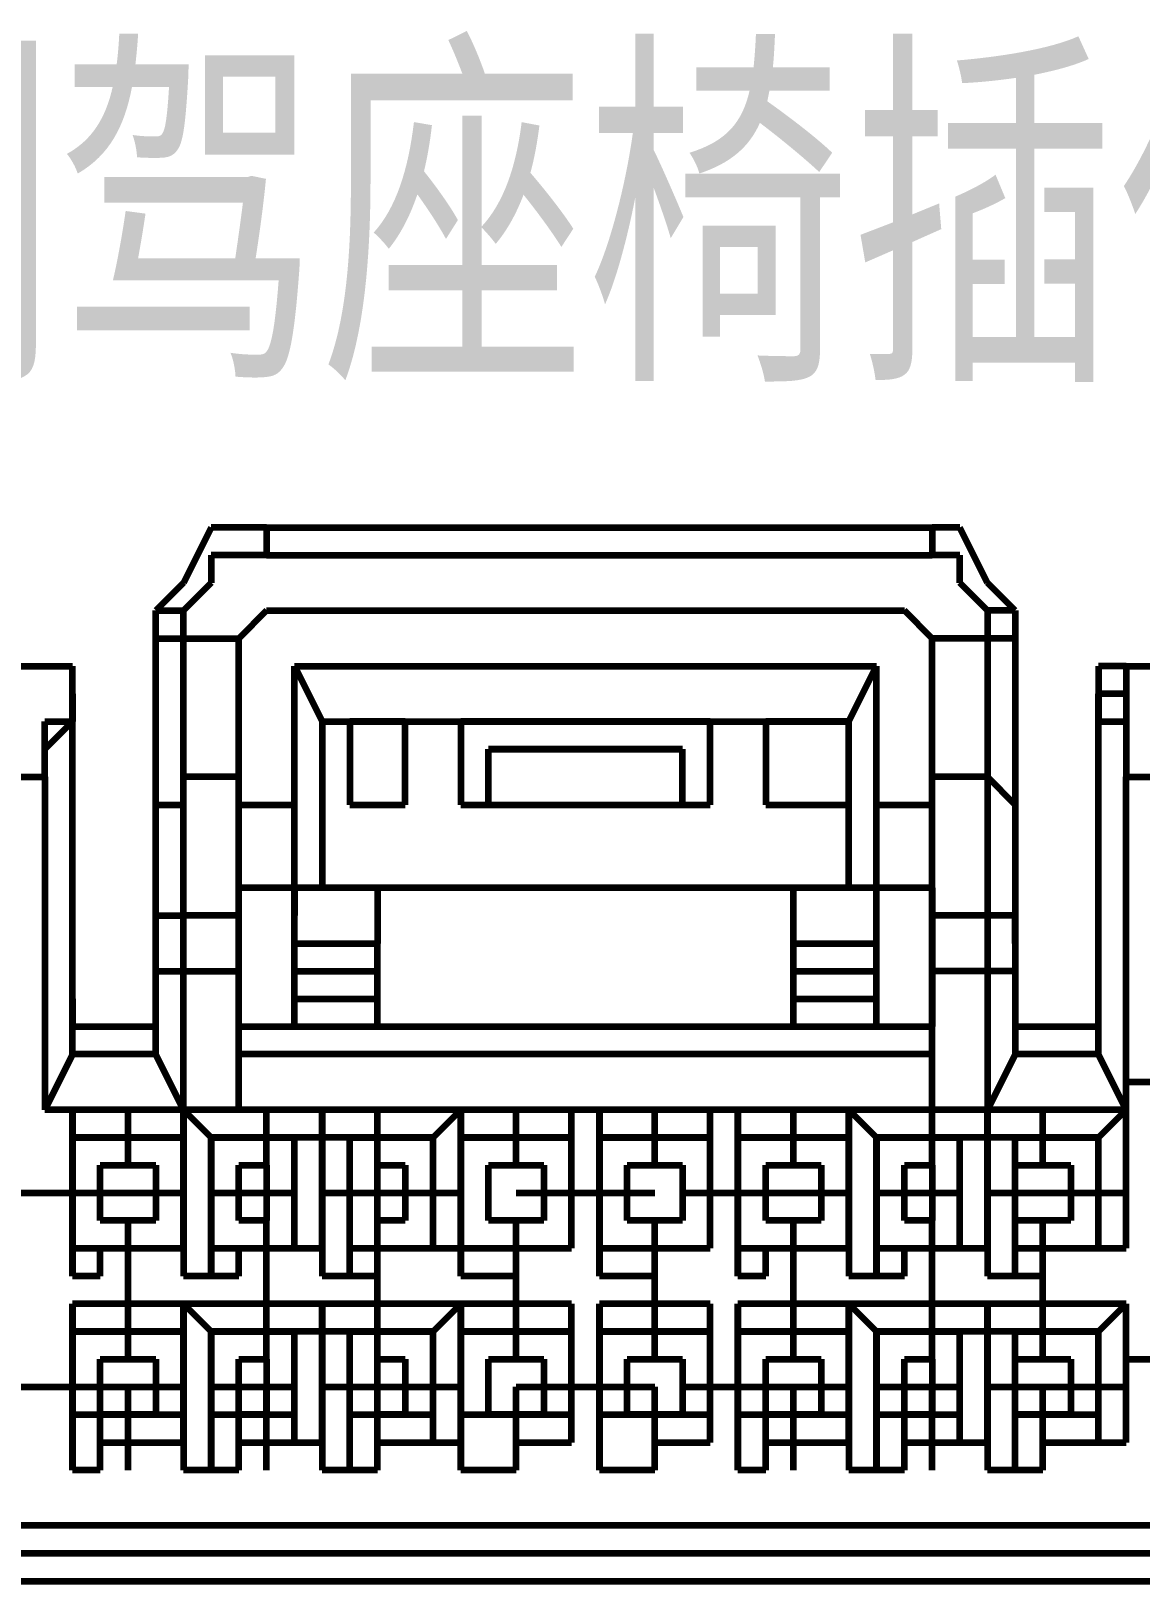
# Model space of a CAD drawing. Header units: inches. Extents: x 47316 to 59086, y 3141 to 11743.
# Drawn here: x 51147.75 to 51167.75, y 6106.4 to 6134.35 of the extents above; entities that cross this region are included whole.
import ezdxf

# ---------------------------------------------------------------- set-up
doc = ezdxf.new("R2010")
doc.units = ezdxf.units.IN
doc.header["$MEASUREMENT"] = 0
doc.layers.add('P', color=250, linetype='Continuous', lineweight=100)
doc.styles.add('MtX_FangSong_GB2312', font='')
doc.styles.get('MtX_FangSong_GB2312').set_extended_font_data('FangSong_GB2312')

msp = doc.modelspace()

# ---------------------------------------------------------------- linework, layer by layer
at = {"layer": 'P', "color": 0, "linetype": 'Continuous'}
for p, q in [((51151.003, 6125.399), (51150.503, 6124.399)), ((51152.003, 6125.399), (51151.003, 6125.399)), ((51152.003, 6125.399), (51164.003, 6125.399)), ((51152.003, 6125.399), (51152.003, 6124.899)), ((51164.003, 6125.399), (51164.003, 6124.899)), ((51164.503, 6125.399), (51164.003, 6125.399)), ((51165.003, 6124.399), (51164.503, 6125.399)), ((51152.003, 6124.899), (51151.003, 6124.899)), ((51151.003, 6124.899), (51151.003, 6124.399)), ((51152.003, 6124.899), (51164.003, 6124.899)), ((51164.503, 6124.899), (51164.003, 6124.899)), ((51164.503, 6124.399), (51164.503, 6124.899)), ((51150.503, 6124.399), (51150.003, 6123.899)), ((51151.003, 6124.399), (51150.503, 6123.899)), ((51165.003, 6123.899), (51164.503, 6124.399)), ((51165.503, 6123.899), (51165.003, 6124.399)), ((51150.003, 6115.899), (51150.003, 6123.899)), ((51150.003, 6123.899), (51150.503, 6123.899)), ((51150.503, 6114.899), (51150.503, 6123.899)), ((51152.003, 6123.899), (51151.503, 6123.399)), ((51152.003, 6123.899), (51163.503, 6123.899)), ((51164.003, 6123.399), (51163.503, 6123.899)), ((51165.003, 6123.899), (51165.003, 6114.899)), ((51165.503, 6123.899), (51165.003, 6123.899)), ((51165.503, 6123.899), (51165.503, 6115.899)), ((51150.003, 6123.399), (51151.503, 6123.399)), ((51151.503, 6114.899), (51151.503, 6123.399)), ((51151.503, 6123.399), (51151.503, 6123.399)), ((51164.003, 6114.899), (51164.003, 6123.399)), ((51165.503, 6123.399), (51164.003, 6123.399)), ((51164.003, 6123.399), (51164.003, 6123.399)), ((51147.003, 6122.899), (51148.503, 6122.899)), ((51148.503, 6122.399), (51148.503, 6122.899)), ((51148.503, 6122.399), (51148.503, 6122.899)), ((51148.503, 6122.899), (51148.503, 6122.899)), ((51152.503, 6122.899), (51163.003, 6122.899)), ((51152.503, 6116.399), (51152.503, 6122.899)), ((51152.503, 6122.899), (51153.003, 6121.899)), ((51162.503, 6121.899), (51163.003, 6122.899)), ((51163.003, 6116.399), (51163.003, 6122.899)), ((51167.503, 6122.899), (51167.003, 6122.899)), ((51167.003, 6122.899), (51167.003, 6122.399)), ((51167.503, 6122.899), (51168.503, 6122.899)), ((51167.503, 6122.899), (51167.503, 6122.399)), ((51148.503, 6115.899), (51148.503, 6122.399)), ((51148.503, 6121.899), (51148.503, 6122.399)), ((51148.503, 6122.399), (51148.503, 6122.399)), ((51148.503, 6122.399), (51148.503, 6122.399)), ((51148.503, 6122.399), (51148.503, 6122.399)), ((51148.503, 6122.399), (51148.503, 6122.399)), ((51148.503, 6122.399), (51148.503, 6122.399)), ((51148.503, 6122.399), (51148.503, 6122.399)), ((51148.503, 6122.399), (51148.503, 6122.399)), ((51148.503, 6122.399), (51148.503, 6122.399)), ((51148.503, 6122.399), (51148.503, 6122.399)), ((51148.503, 6122.399), (51148.503, 6122.399)), ((51148.503, 6122.399), (51148.503, 6122.399)), ((51148.503, 6122.399), (51148.503, 6121.899)), ((51167.003, 6115.899), (51167.003, 6122.399)), ((51167.503, 6122.399), (51167.003, 6122.399)), ((51167.003, 6122.399), (51167.003, 6122.399)), ((51167.003, 6122.399), (51167.003, 6122.399)), ((51167.003, 6122.399), (51167.003, 6122.399)), ((51167.003, 6122.399), (51167.003, 6122.399)), ((51167.003, 6122.399), (51167.003, 6122.399)), ((51167.003, 6122.399), (51167.003, 6122.399)), ((51167.003, 6122.399), (51167.003, 6122.399)), ((51167.003, 6122.399), (51167.003, 6122.399)), ((51167.003, 6122.399), (51167.003, 6121.899)), ((51167.503, 6122.399), (51167.503, 6122.399)), ((51167.503, 6122.399), (51167.503, 6121.899)), ((51148.003, 6121.399), (51148.003, 6121.899)), ((51148.003, 6121.899), (51148.003, 6121.899)), ((51148.003, 6121.899), (51148.003, 6121.899)), ((51148.003, 6121.899), (51148.003, 6121.899)), ((51148.003, 6121.899), (51148.503, 6121.899)), ((51148.003, 6121.399), (51148.503, 6121.899)), ((51148.503, 6121.899), (51148.503, 6121.899)), ((51148.503, 6121.899), (51148.503, 6121.899)), ((51148.503, 6121.899), (51148.503, 6121.899)), ((51148.503, 6121.899), (51148.503, 6121.899)), ((51148.503, 6121.899), (51148.503, 6121.899)), ((51148.503, 6121.899), (51148.503, 6121.899)), ((51148.503, 6121.899), (51148.503, 6121.899)), ((51148.503, 6121.899), (51148.503, 6121.899)), ((51148.503, 6121.899), (51148.503, 6121.899)), ((51148.503, 6121.899), (51148.503, 6121.899)), ((51148.503, 6121.899), (51148.503, 6121.899)), ((51148.503, 6121.899), (51148.503, 6121.899)), ((51148.503, 6121.899), (51148.503, 6121.899)), ((51148.503, 6121.899), (51148.503, 6121.899)), ((51148.503, 6121.899), (51148.503, 6121.899)), ((51148.503, 6121.899), (51148.503, 6121.899)), ((51153.003, 6121.899), (51162.503, 6121.899)), ((51153.003, 6121.899), (51153.003, 6118.899)), ((51153.503, 6121.899), (51153.503, 6120.399)), ((51154.503, 6121.899), (51153.503, 6121.899)), ((51154.503, 6120.399), (51154.503, 6121.899)), ((51155.503, 6121.899), (51155.503, 6120.399)), ((51160.003, 6121.899), (51155.503, 6121.899)), ((51160.003, 6120.399), (51160.003, 6121.899)), ((51161.003, 6121.899), (51161.003, 6120.399)), ((51162.503, 6121.899), (51161.003, 6121.899)), ((51162.503, 6120.399), (51162.503, 6121.899)), ((51162.503, 6118.899), (51162.503, 6121.899)), ((51167.003, 6121.899), (51167.003, 6121.899)), ((51167.003, 6121.899), (51167.003, 6121.899)), ((51167.003, 6121.899), (51167.003, 6121.899)), ((51167.003, 6121.899), (51167.003, 6121.899)), ((51167.003, 6121.899), (51167.003, 6121.899)), ((51167.003, 6121.899), (51167.003, 6121.899)), ((51167.003, 6121.899), (51167.003, 6121.899)), ((51167.003, 6121.899), (51167.003, 6121.899)), ((51167.003, 6121.899), (51167.503, 6121.899)), ((51167.003, 6121.899), (51167.003, 6121.899)), ((51167.003, 6121.899), (51167.003, 6121.899)), ((51167.503, 6121.899), (51167.503, 6121.899)), ((51167.503, 6121.899), (51167.503, 6121.899)), ((51167.503, 6121.899), (51167.503, 6121.899)), ((51167.503, 6121.899), (51167.503, 6121.899)), ((51167.503, 6121.899), (51167.503, 6121.899)), ((51167.503, 6121.899), (51167.503, 6121.899)), ((51167.503, 6121.899), (51167.503, 6121.899)), ((51167.503, 6121.899), (51167.503, 6121.899)), ((51167.503, 6121.899), (51167.503, 6121.899)), ((51167.503, 6121.899), (51167.503, 6121.399)), ((51167.503, 6121.899), (51167.503, 6121.899)), ((51167.503, 6121.899), (51167.503, 6121.399)), ((51148.003, 6120.899), (51148.003, 6121.399)), ((51148.003, 6121.399), (51148.003, 6121.399)), ((51148.003, 6121.399), (51148.003, 6121.399)), ((51148.003, 6121.399), (51148.003, 6121.399)), ((51148.003, 6121.399), (51148.003, 6121.399)), ((51148.003, 6120.899), (51148.003, 6121.399)), ((51148.003, 6121.399), (51148.003, 6121.399)), ((51148.003, 6121.399), (51148.003, 6121.399)), ((51148.003, 6121.399), (51148.003, 6121.399)), ((51148.003, 6121.399), (51148.003, 6121.399)), ((51148.003, 6121.399), (51148.003, 6121.399)), ((51156.003, 6121.399), (51159.503, 6121.399)), ((51159.503, 6121.399), (51156.003, 6121.399)), ((51156.003, 6120.399), (51156.003, 6121.399)), ((51159.503, 6120.399), (51159.503, 6121.399)), ((51167.503, 6121.399), (51167.503, 6121.399)), ((51167.503, 6121.399), (51167.503, 6121.399)), ((51167.503, 6121.399), (51167.503, 6121.399)), ((51167.503, 6121.399), (51167.503, 6121.399)), ((51167.503, 6121.399), (51167.503, 6120.899)), ((51167.503, 6121.399), (51167.503, 6121.399)), ((51167.503, 6121.399), (51167.503, 6121.399)), ((51167.503, 6121.399), (51167.503, 6121.399)), ((51167.503, 6121.399), (51167.503, 6121.399)), ((51167.503, 6121.399), (51167.503, 6121.399)), ((51167.503, 6121.399), (51167.503, 6120.899)), ((51146.503, 6120.899), (51148.003, 6120.899)), ((51148.003, 6120.899), (51148.003, 6114.899)), ((51151.503, 6120.899), (51150.503, 6120.899)), ((51150.503, 6120.399), (51150.503, 6120.899)), ((51150.503, 6120.899), (51150.503, 6120.899)), ((51150.503, 6120.899), (51150.503, 6120.899)), ((51150.503, 6120.899), (51150.503, 6120.899)), ((51150.503, 6120.899), (51150.503, 6120.899)), ((51150.503, 6120.899), (51150.503, 6120.899)), ((51150.503, 6120.899), (51150.503, 6120.899)), ((51150.503, 6120.899), (51150.503, 6120.899)), ((51150.503, 6120.899), (51150.503, 6120.899)), ((51150.503, 6120.899), (51150.503, 6120.899)), ((51150.503, 6120.899), (51150.503, 6120.899)), ((51150.503, 6120.899), (51150.503, 6120.899)), ((51150.503, 6120.899), (51150.503, 6120.899)), ((51150.503, 6120.899), (51150.503, 6120.899)), ((51150.503, 6120.899), (51150.503, 6120.899)), ((51150.503, 6120.899), (51150.503, 6120.899)), ((51165.003, 6120.899), (51164.003, 6120.899)), ((51165.503, 6120.399), (51165.003, 6120.899)), ((51165.003, 6120.899), (51165.003, 6120.899)), ((51165.003, 6120.899), (51165.003, 6120.899)), ((51165.003, 6120.899), (51165.003, 6120.899)), ((51165.003, 6120.899), (51165.003, 6120.899)), ((51165.003, 6120.899), (51165.003, 6120.899)), ((51165.003, 6120.899), (51165.003, 6120.899)), ((51165.003, 6120.899), (51165.003, 6120.899)), ((51165.003, 6120.899), (51165.003, 6120.899)), ((51165.003, 6120.899), (51165.003, 6120.899)), ((51165.003, 6120.899), (51165.003, 6120.899)), ((51165.003, 6120.899), (51165.003, 6120.899)), ((51165.003, 6120.899), (51165.003, 6120.899)), ((51165.003, 6120.899), (51165.003, 6120.899)), ((51165.003, 6120.899), (51165.003, 6120.899)), ((51165.003, 6120.899), (51165.003, 6120.899)), ((51167.503, 6114.899), (51167.503, 6120.899)), ((51167.503, 6120.899), (51169.003, 6120.899)), ((51150.003, 6120.399), (51150.003, 6120.399)), ((51150.003, 6120.399), (51150.003, 6120.399)), ((51150.003, 6120.399), (51150.003, 6120.399)), ((51150.003, 6120.399), (51150.003, 6120.399)), ((51150.003, 6120.399), (51150.003, 6120.399)), ((51150.003, 6120.399), (51150.003, 6120.399)), ((51150.003, 6120.399), (51150.003, 6120.399)), ((51150.003, 6120.399), (51150.003, 6120.399)), ((51150.003, 6120.399), (51150.003, 6120.399)), ((51150.003, 6120.399), (51150.003, 6120.399)), ((51150.003, 6120.399), (51150.003, 6120.399)), ((51150.003, 6120.399), (51150.503, 6120.399)), ((51150.503, 6120.399), (51150.503, 6120.399)), ((51150.503, 6120.399), (51150.503, 6120.399)), ((51150.503, 6120.399), (51150.503, 6120.399)), ((51150.503, 6120.399), (51150.503, 6120.399)), ((51151.503, 6120.399), (51152.503, 6120.399)), ((51153.503, 6120.399), (51154.503, 6120.399)), ((51155.503, 6120.399), (51160.003, 6120.399)), ((51161.003, 6120.399), (51162.503, 6120.399)), ((51163.003, 6120.399), (51164.003, 6120.399)), ((51165.503, 6120.399), (51165.503, 6120.399)), ((51165.503, 6120.399), (51165.503, 6120.399)), ((51165.503, 6120.399), (51165.503, 6120.399)), ((51165.503, 6120.399), (51165.503, 6120.399)), ((51165.503, 6120.399), (51165.503, 6120.399)), ((51165.503, 6120.399), (51165.503, 6120.399)), ((51165.503, 6120.399), (51165.503, 6120.399)), ((51165.503, 6120.399), (51165.503, 6120.399)), ((51165.503, 6120.399), (51165.503, 6120.399)), ((51165.503, 6120.399), (51165.503, 6120.399)), ((51165.503, 6120.399), (51165.503, 6120.399)), ((51165.503, 6120.399), (51165.503, 6120.399)), ((51165.503, 6120.399), (51165.503, 6120.399)), ((51165.503, 6120.399), (51165.503, 6120.399)), ((51165.503, 6120.399), (51165.503, 6120.399)), ((51165.503, 6120.399), (51165.503, 6120.399)), ((51151.503, 6116.399), (51151.503, 6118.899)), ((51152.503, 6118.899), (51151.503, 6118.899)), ((51153.003, 6118.899), (51152.503, 6118.899)), ((51152.503, 6118.899), (51152.503, 6118.899)), ((51152.503, 6118.899), (51152.503, 6118.399)), ((51154.003, 6118.899), (51153.003, 6118.899)), ((51161.503, 6118.899), (51154.003, 6118.899)), ((51154.003, 6118.899), (51154.003, 6117.899)), ((51162.503, 6118.899), (51161.503, 6118.899)), ((51161.503, 6117.899), (51161.503, 6118.899)), ((51163.003, 6118.899), (51162.503, 6118.899)), ((51164.003, 6118.899), (51163.003, 6118.899)), ((51163.003, 6118.399), (51163.003, 6118.899)), ((51163.003, 6118.899), (51163.003, 6118.899)), ((51164.003, 6118.899), (51164.003, 6116.399)), ((51150.003, 6117.899), (51150.003, 6118.399)), ((51150.003, 6118.399), (51150.003, 6118.399)), ((51150.003, 6118.399), (51150.003, 6118.399)), ((51150.003, 6118.399), (51150.003, 6118.399)), ((51150.003, 6118.399), (51150.003, 6118.399)), ((51150.003, 6118.399), (51150.003, 6118.399)), ((51150.003, 6118.399), (51150.003, 6118.399)), ((51150.003, 6118.399), (51150.003, 6118.399)), ((51150.003, 6118.399), (51150.003, 6118.399)), ((51150.003, 6118.399), (51150.003, 6118.399)), ((51150.003, 6118.399), (51150.003, 6118.399)), ((51150.003, 6118.399), (51150.503, 6118.399)), ((51151.503, 6118.399), (51150.503, 6118.399)), ((51150.503, 6118.399), (51150.503, 6118.399)), ((51150.503, 6118.399), (51150.503, 6118.399)), ((51150.503, 6118.399), (51150.503, 6118.399)), ((51150.503, 6118.399), (51150.503, 6118.399)), ((51150.503, 6118.399), (51150.503, 6118.399)), ((51150.503, 6118.399), (51150.503, 6118.399)), ((51150.503, 6118.399), (51150.503, 6118.399)), ((51150.503, 6118.399), (51150.503, 6118.399)), ((51150.503, 6118.399), (51150.503, 6118.399)), ((51150.503, 6118.399), (51150.503, 6118.399)), ((51150.503, 6118.399), (51150.503, 6118.399)), ((51150.503, 6118.399), (51150.503, 6118.399)), ((51150.503, 6118.399), (51150.503, 6118.399)), ((51150.503, 6118.399), (51150.503, 6118.399)), ((51150.503, 6118.399), (51150.503, 6118.399)), ((51150.503, 6118.399), (51150.503, 6118.399)), ((51150.503, 6118.399), (51150.503, 6118.399)), ((51150.503, 6118.399), (51150.503, 6118.399)), ((51150.503, 6118.399), (51150.503, 6118.399)), ((51150.503, 6118.399), (51150.503, 6118.399)), ((51165.003, 6118.399), (51164.003, 6118.399)), ((51165.503, 6118.399), (51165.003, 6118.399)), ((51165.003, 6118.399), (51165.003, 6118.399)), ((51165.003, 6118.399), (51165.003, 6118.399)), ((51165.003, 6118.399), (51165.003, 6118.399)), ((51165.003, 6118.399), (51165.003, 6118.399)), ((51165.003, 6118.399), (51165.003, 6118.399)), ((51165.003, 6118.399), (51165.003, 6118.399)), ((51165.003, 6118.399), (51165.003, 6118.399)), ((51165.003, 6118.399), (51165.003, 6118.399)), ((51165.003, 6118.399), (51165.003, 6118.399)), ((51165.003, 6118.399), (51165.003, 6118.399)), ((51165.003, 6118.399), (51165.003, 6118.399)), ((51165.003, 6118.399), (51165.003, 6118.399)), ((51165.003, 6118.399), (51165.003, 6118.399)), ((51165.003, 6118.399), (51165.003, 6118.399)), ((51165.003, 6118.399), (51165.003, 6118.399)), ((51165.503, 6117.899), (51165.503, 6118.399)), ((51165.503, 6118.399), (51165.503, 6118.399)), ((51165.503, 6118.399), (51165.503, 6118.399)), ((51165.503, 6118.399), (51165.503, 6118.399)), ((51165.503, 6118.399), (51165.503, 6118.399)), ((51165.503, 6118.399), (51165.503, 6118.399)), ((51165.503, 6118.399), (51165.503, 6118.399)), ((51165.503, 6118.399), (51165.503, 6118.399)), ((51165.503, 6118.399), (51165.503, 6118.399)), ((51165.503, 6118.399), (51165.503, 6118.399)), ((51165.503, 6118.399), (51165.503, 6118.399)), ((51165.503, 6118.399), (51165.503, 6118.399)), ((51165.503, 6118.399), (51165.503, 6118.399)), ((51165.503, 6118.399), (51165.503, 6118.399)), ((51165.503, 6118.399), (51165.503, 6118.399)), ((51165.503, 6118.399), (51165.503, 6118.399)), ((51152.503, 6117.899), (51154.003, 6117.899)), ((51154.003, 6116.399), (51154.003, 6117.899)), ((51161.503, 6117.899), (51163.003, 6117.899)), ((51161.503, 6116.399), (51161.503, 6117.899)), ((51150.003, 6117.399), (51151.503, 6117.399)), ((51152.503, 6117.399), (51154.003, 6117.399)), ((51161.503, 6117.399), (51163.003, 6117.399)), ((51165.503, 6117.399), (51164.003, 6117.399)), ((51148.503, 6116.899), (51148.503, 6116.399)), ((51150.003, 6116.399), (51150.003, 6116.899)), ((51152.503, 6116.899), (51154.003, 6116.899)), ((51161.503, 6116.899), (51163.003, 6116.899)), ((51165.503, 6116.899), (51165.503, 6116.399)), ((51167.003, 6116.399), (51167.003, 6116.899)), ((51148.503, 6116.399), (51149.003, 6116.399)), ((51149.003, 6116.399), (51149.503, 6116.399)), ((51149.503, 6116.399), (51150.003, 6116.399)), ((51151.503, 6116.399), (51164.003, 6116.399)), ((51165.503, 6116.399), (51166.003, 6116.399)), ((51166.003, 6116.399), (51166.503, 6116.399)), ((51166.503, 6116.399), (51167.003, 6116.399)), ((51148.503, 6115.899), (51148.003, 6114.899)), ((51150.003, 6115.899), (51148.503, 6115.899)), ((51150.503, 6114.899), (51150.003, 6115.899)), ((51164.003, 6115.899), (51151.503, 6115.899)), ((51165.503, 6115.899), (51165.003, 6114.899)), ((51167.003, 6115.899), (51165.503, 6115.899)), ((51167.503, 6114.899), (51167.003, 6115.899)), ((51167.503, 6115.399), (51168.503, 6115.399)), ((51150.503, 6114.899), (51148.003, 6114.899)), ((51150.503, 6114.899), (51148.503, 6114.899)), ((51148.503, 6114.899), (51148.503, 6111.899)), ((51148.503, 6114.399), (51148.503, 6114.899)), ((51149.503, 6113.899), (51149.503, 6114.899)), ((51150.503, 6112.399), (51150.503, 6114.899)), ((51150.503, 6114.899), (51150.503, 6111.899)), ((51151.003, 6114.399), (51150.503, 6114.899)), ((51150.503, 6114.399), (51150.503, 6114.899)), ((51153.003, 6114.899), (51150.503, 6114.899)), ((51164.003, 6114.899), (51151.503, 6114.899)), ((51152.003, 6113.899), (51152.003, 6114.899)), ((51155.503, 6114.899), (51153.003, 6114.899)), ((51153.003, 6112.399), (51153.003, 6114.899)), ((51153.003, 6114.899), (51153.003, 6111.899)), ((51153.003, 6114.399), (51153.003, 6114.899)), ((51153.003, 6114.399), (51153.003, 6114.899)), ((51154.003, 6113.899), (51154.003, 6114.899)), ((51155.003, 6114.399), (51155.503, 6114.899)), ((51157.503, 6114.899), (51155.503, 6114.899)), ((51155.503, 6112.399), (51155.503, 6114.899)), ((51155.503, 6114.899), (51155.503, 6111.899)), ((51155.503, 6114.399), (51155.503, 6114.899)), ((51156.503, 6113.899), (51156.503, 6114.899)), ((51157.503, 6112.399), (51157.503, 6114.899)), ((51157.503, 6114.399), (51157.503, 6114.899)), ((51158.003, 6114.899), (51158.003, 6111.899)), ((51160.003, 6114.899), (51158.003, 6114.899)), ((51158.003, 6114.399), (51158.003, 6114.899)), ((51159.003, 6113.899), (51159.003, 6114.899)), ((51160.003, 6112.399), (51160.003, 6114.899)), ((51160.003, 6114.399), (51160.003, 6114.899)), ((51162.503, 6114.899), (51160.503, 6114.899)), ((51160.503, 6114.399), (51160.503, 6114.899)), ((51160.503, 6114.899), (51160.503, 6111.899)), ((51161.503, 6113.899), (51161.503, 6114.899)), ((51165.003, 6114.899), (51162.503, 6114.899)), ((51163.003, 6114.399), (51162.503, 6114.899)), ((51162.503, 6112.399), (51162.503, 6114.899)), ((51162.503, 6114.899), (51162.503, 6111.899)), ((51162.503, 6114.399), (51162.503, 6114.899)), ((51164.003, 6113.899), (51164.003, 6114.899)), ((51167.503, 6114.899), (51165.003, 6114.899)), ((51167.503, 6114.899), (51165.003, 6114.899)), ((51165.003, 6114.399), (51165.003, 6114.899)), ((51165.003, 6114.399), (51165.003, 6114.899)), ((51165.003, 6112.399), (51165.003, 6114.899)), ((51165.003, 6114.899), (51165.003, 6111.899)), ((51166.003, 6113.899), (51166.003, 6114.899)), ((51167.003, 6114.399), (51167.503, 6114.899)), ((51167.503, 6112.399), (51167.503, 6114.899)), ((51148.503, 6114.399), (51150.503, 6114.399)), ((51150.503, 6114.399), (51148.503, 6114.399)), ((51148.503, 6114.399), (51148.503, 6111.899)), ((51148.503, 6111.899), (51148.503, 6114.399)), ((51149.003, 6114.399), (51149.003, 6114.399)), ((51149.003, 6114.399), (51150.003, 6114.399)), ((51149.003, 6114.399), (51150.003, 6114.399)), ((51150.003, 6114.399), (51149.003, 6114.399)), ((51150.003, 6114.399), (51150.003, 6114.399)), ((51150.503, 6112.399), (51150.503, 6114.399)), ((51150.503, 6112.399), (51150.503, 6114.399)), ((51151.003, 6114.399), (51151.003, 6111.899)), ((51151.003, 6111.899), (51151.003, 6114.399)), ((51151.003, 6114.399), (51151.003, 6114.399)), ((51151.003, 6114.399), (51152.503, 6114.399)), ((51151.003, 6114.399), (51152.503, 6114.399)), ((51151.003, 6114.399), (51152.503, 6114.399)), ((51152.503, 6114.399), (51151.003, 6114.399)), ((51153.003, 6114.399), (51151.003, 6114.399)), ((51152.503, 6114.399), (51152.503, 6114.399)), ((51152.503, 6112.399), (51152.503, 6114.399)), ((51155.003, 6114.399), (51153.003, 6114.399)), ((51153.003, 6112.399), (51153.003, 6114.399)), ((51153.003, 6114.399), (51153.003, 6111.899)), ((51153.503, 6111.899), (51153.503, 6114.399)), ((51153.503, 6114.399), (51153.503, 6114.399)), ((51153.503, 6114.399), (51155.003, 6114.399)), ((51153.503, 6114.399), (51155.003, 6114.399)), ((51153.503, 6114.399), (51155.003, 6114.399)), ((51155.003, 6114.399), (51153.503, 6114.399)), ((51155.003, 6114.399), (51155.003, 6114.399)), ((51155.003, 6112.399), (51155.003, 6114.399)), ((51155.003, 6112.399), (51155.003, 6114.399)), ((51155.503, 6114.399), (51157.503, 6114.399)), ((51157.503, 6114.399), (51155.503, 6114.399)), ((51155.503, 6114.399), (51155.503, 6111.899)), ((51155.503, 6111.899), (51155.503, 6114.399)), ((51156.003, 6114.399), (51156.003, 6114.399)), ((51156.003, 6114.399), (51157.003, 6114.399)), ((51156.003, 6114.399), (51157.003, 6114.399)), ((51157.003, 6114.399), (51156.003, 6114.399)), ((51157.003, 6114.399), (51157.003, 6114.399)), ((51157.503, 6112.399), (51157.503, 6114.399)), ((51157.503, 6112.399), (51157.503, 6114.399)), ((51158.003, 6114.399), (51160.003, 6114.399)), ((51158.003, 6114.399), (51158.003, 6111.899)), ((51160.003, 6114.399), (51158.003, 6114.399)), ((51158.003, 6111.899), (51158.003, 6114.399)), ((51158.503, 6114.399), (51159.503, 6114.399)), ((51158.503, 6114.399), (51159.503, 6114.399)), ((51159.503, 6114.399), (51158.503, 6114.399)), ((51158.503, 6114.399), (51158.503, 6114.399)), ((51159.503, 6114.399), (51159.503, 6114.399)), ((51160.003, 6112.399), (51160.003, 6114.399)), ((51160.003, 6112.399), (51160.003, 6114.399)), ((51160.503, 6114.399), (51162.503, 6114.399)), ((51162.503, 6114.399), (51160.503, 6114.399)), ((51160.503, 6114.399), (51160.503, 6111.899)), ((51160.503, 6111.899), (51160.503, 6114.399)), ((51161.003, 6114.399), (51162.003, 6114.399)), ((51161.003, 6114.399), (51162.003, 6114.399)), ((51162.003, 6114.399), (51161.003, 6114.399)), ((51161.003, 6114.399), (51161.003, 6114.399)), ((51162.003, 6114.399), (51162.003, 6114.399)), ((51162.503, 6112.399), (51162.503, 6114.399)), ((51162.503, 6112.399), (51162.503, 6114.399)), ((51163.003, 6114.399), (51164.503, 6114.399)), ((51163.003, 6114.399), (51164.503, 6114.399)), ((51163.003, 6114.399), (51164.503, 6114.399)), ((51164.503, 6114.399), (51163.003, 6114.399)), ((51165.003, 6114.399), (51163.003, 6114.399)), ((51163.003, 6114.399), (51163.003, 6111.899)), ((51163.003, 6111.899), (51163.003, 6114.399)), ((51163.003, 6114.399), (51163.003, 6114.399)), ((51164.503, 6114.399), (51164.503, 6114.399)), ((51164.503, 6112.399), (51164.503, 6114.399)), ((51167.003, 6114.399), (51165.003, 6114.399)), ((51165.003, 6112.399), (51165.003, 6114.399)), ((51165.003, 6114.399), (51165.003, 6111.899)), ((51165.503, 6114.399), (51167.003, 6114.399)), ((51165.503, 6114.399), (51167.003, 6114.399)), ((51165.503, 6114.399), (51167.003, 6114.399)), ((51167.003, 6114.399), (51165.503, 6114.399)), ((51165.503, 6111.899), (51165.503, 6114.399)), ((51165.503, 6114.399), (51165.503, 6114.399)), ((51167.003, 6114.399), (51167.003, 6114.399)), ((51167.003, 6112.399), (51167.003, 6114.399)), ((51167.003, 6112.399), (51167.003, 6114.399)), ((51149.003, 6112.899), (51149.003, 6113.899)), ((51149.003, 6113.899), (51150.003, 6113.899)), ((51150.003, 6113.899), (51150.003, 6112.899)), ((51151.503, 6112.899), (51151.503, 6113.899)), ((51151.503, 6113.899), (51152.003, 6113.899)), ((51152.003, 6113.899), (51152.003, 6112.899)), ((51154.003, 6112.899), (51154.003, 6113.899)), ((51154.003, 6113.899), (51154.503, 6113.899)), ((51154.503, 6113.899), (51154.503, 6112.899)), ((51156.003, 6112.899), (51156.003, 6113.899)), ((51156.003, 6113.899), (51157.003, 6113.899)), ((51157.003, 6113.899), (51157.003, 6112.899)), ((51158.503, 6113.899), (51159.503, 6113.899)), ((51158.503, 6112.899), (51158.503, 6113.899)), ((51159.503, 6113.899), (51159.503, 6112.899)), ((51161.003, 6113.899), (51162.003, 6113.899)), ((51161.003, 6112.899), (51161.003, 6113.899)), ((51162.003, 6113.899), (51162.003, 6112.899)), ((51163.503, 6113.899), (51164.003, 6113.899)), ((51163.503, 6112.899), (51163.503, 6113.899)), ((51164.003, 6113.899), (51164.003, 6112.899)), ((51165.503, 6113.899), (51166.503, 6113.899)), ((51165.503, 6112.899), (51165.503, 6113.899)), ((51166.503, 6113.899), (51166.503, 6112.899)), ((51147.503, 6113.399), (51149.003, 6113.399)), ((51149.003, 6113.399), (51149.503, 6113.399)), ((51149.503, 6113.399), (51150.503, 6113.399)), ((51149.503, 6113.399), (51149.503, 6113.399)), ((51151.003, 6113.399), (51151.003, 6113.399)), ((51151.003, 6113.399), (51152.503, 6113.399)), ((51152.003, 6113.399), (51152.003, 6113.399)), ((51152.503, 6113.399), (51152.503, 6113.399)), ((51153.003, 6113.399), (51154.003, 6113.399)), ((51154.003, 6113.399), (51154.503, 6113.399)), ((51154.003, 6113.399), (51154.003, 6113.399)), ((51154.503, 6113.399), (51155.503, 6113.399)), ((51156.003, 6113.399), (51156.003, 6113.399)), ((51156.503, 6113.399), (51157.503, 6113.399)), ((51156.503, 6113.399), (51156.503, 6113.399)), ((51157.503, 6113.399), (51158.003, 6113.399)), ((51158.003, 6113.399), (51159.003, 6113.399)), ((51159.003, 6113.399), (51159.003, 6113.399)), ((51159.503, 6113.399), (51159.503, 6113.399)), ((51159.503, 6113.399), (51161.003, 6113.399)), ((51161.003, 6113.399), (51161.503, 6113.399)), ((51161.503, 6113.399), (51162.503, 6113.399)), ((51161.503, 6113.399), (51161.503, 6113.399)), ((51163.003, 6113.399), (51163.003, 6113.399)), ((51163.003, 6113.399), (51164.503, 6113.399)), ((51164.003, 6113.399), (51164.003, 6113.399)), ((51164.503, 6113.399), (51164.503, 6113.399)), ((51165.003, 6113.399), (51166.003, 6113.399)), ((51166.003, 6113.399), (51166.503, 6113.399)), ((51166.003, 6113.399), (51166.003, 6113.399)), ((51166.503, 6113.399), (51167.503, 6113.399)), ((51150.003, 6112.899), (51149.003, 6112.899)), ((51149.503, 6111.899), (51149.503, 6112.899)), ((51152.003, 6112.899), (51151.503, 6112.899)), ((51152.003, 6111.899), (51152.003, 6112.899)), ((51154.003, 6111.899), (51154.003, 6112.899)), ((51154.503, 6112.899), (51154.003, 6112.899)), ((51157.003, 6112.899), (51156.003, 6112.899)), ((51156.503, 6111.899), (51156.503, 6112.899)), ((51159.503, 6112.899), (51158.503, 6112.899)), ((51159.003, 6111.899), (51159.003, 6112.899)), ((51162.003, 6112.899), (51161.003, 6112.899)), ((51161.503, 6111.899), (51161.503, 6112.899)), ((51164.003, 6112.899), (51163.503, 6112.899)), ((51164.003, 6111.899), (51164.003, 6112.899)), ((51166.503, 6112.899), (51165.503, 6112.899)), ((51166.003, 6111.899), (51166.003, 6112.899)), ((51148.503, 6112.399), (51150.503, 6112.399)), ((51149.003, 6111.899), (51149.003, 6112.399)), ((51149.003, 6112.399), (51149.003, 6112.399)), ((51149.003, 6112.399), (51150.503, 6112.399)), ((51149.003, 6112.399), (51150.503, 6112.399)), ((51149.003, 6112.399), (51150.503, 6112.399)), ((51150.503, 6112.399), (51150.503, 6112.399)), ((51150.503, 6112.399), (51150.503, 6112.399)), ((51150.503, 6112.399), (51150.503, 6112.399)), ((51150.503, 6112.399), (51150.503, 6112.399)), ((51150.503, 6112.399), (51150.503, 6112.399)), ((51150.503, 6112.399), (51150.503, 6112.399)), ((51150.503, 6112.399), (51150.503, 6112.399)), ((51150.503, 6112.399), (51150.503, 6112.399)), ((51150.503, 6112.399), (51150.503, 6112.399)), ((51151.003, 6112.399), (51152.503, 6112.399)), ((51151.503, 6111.899), (51151.503, 6112.399)), ((51151.503, 6112.399), (51151.503, 6112.399)), ((51151.503, 6112.399), (51153.003, 6112.399)), ((51151.503, 6112.399), (51153.003, 6112.399)), ((51151.503, 6112.399), (51152.503, 6112.399)), ((51152.503, 6112.399), (51152.503, 6112.399)), ((51152.503, 6112.399), (51152.503, 6112.399)), ((51152.503, 6112.399), (51152.503, 6112.399)), ((51152.503, 6112.399), (51152.503, 6112.399)), ((51152.503, 6112.399), (51153.003, 6112.399)), ((51153.003, 6112.399), (51153.003, 6112.399)), ((51153.003, 6112.399), (51153.003, 6112.399)), ((51153.003, 6112.399), (51153.003, 6112.399)), ((51153.003, 6112.399), (51153.003, 6112.399)), ((51153.503, 6112.399), (51155.003, 6112.399)), ((51154.003, 6111.899), (51154.003, 6112.399)), ((51154.003, 6112.399), (51154.003, 6112.399)), ((51154.003, 6112.399), (51155.503, 6112.399)), ((51154.003, 6112.399), (51155.003, 6112.399)), ((51154.003, 6112.399), (51155.003, 6112.399)), ((51155.003, 6112.399), (51155.503, 6112.399)), ((51155.003, 6112.399), (51155.003, 6112.399)), ((51155.003, 6112.399), (51155.003, 6112.399)), ((51155.003, 6112.399), (51155.003, 6112.399)), ((51155.003, 6112.399), (51155.003, 6112.399)), ((51155.003, 6112.399), (51155.003, 6112.399)), ((51155.003, 6112.399), (51155.003, 6112.399)), ((51155.003, 6112.399), (51155.003, 6112.399)), ((51155.003, 6112.399), (51155.003, 6112.399)), ((51155.503, 6112.399), (51157.503, 6112.399)), ((51156.503, 6112.399), (51157.503, 6112.399)), ((51156.503, 6112.399), (51157.503, 6112.399)), ((51156.503, 6112.399), (51157.503, 6112.399)), ((51156.503, 6111.899), (51156.503, 6112.399)), ((51156.503, 6112.399), (51156.503, 6112.399)), ((51157.503, 6112.399), (51157.503, 6112.399)), ((51157.503, 6112.399), (51157.503, 6112.399)), ((51157.503, 6112.399), (51157.503, 6112.399)), ((51157.503, 6112.399), (51157.503, 6112.399)), ((51157.503, 6112.399), (51157.503, 6112.399)), ((51157.503, 6112.399), (51157.503, 6112.399)), ((51157.503, 6112.399), (51157.503, 6112.399)), ((51157.503, 6112.399), (51157.503, 6112.399)), ((51157.503, 6112.399), (51157.503, 6112.399)), ((51158.003, 6112.399), (51160.003, 6112.399)), ((51159.003, 6112.399), (51160.003, 6112.399)), ((51159.003, 6112.399), (51160.003, 6112.399)), ((51159.003, 6112.399), (51160.003, 6112.399)), ((51159.003, 6111.899), (51159.003, 6112.399)), ((51159.003, 6112.399), (51159.003, 6112.399)), ((51160.003, 6112.399), (51160.003, 6112.399)), ((51160.003, 6112.399), (51160.003, 6112.399)), ((51160.003, 6112.399), (51160.003, 6112.399)), ((51160.003, 6112.399), (51160.003, 6112.399)), ((51160.003, 6112.399), (51160.003, 6112.399)), ((51160.003, 6112.399), (51160.003, 6112.399)), ((51160.003, 6112.399), (51160.003, 6112.399)), ((51160.003, 6112.399), (51160.003, 6112.399)), ((51160.003, 6112.399), (51160.003, 6112.399)), ((51160.503, 6112.399), (51162.503, 6112.399)), ((51161.003, 6112.399), (51162.503, 6112.399)), ((51161.003, 6112.399), (51162.503, 6112.399)), ((51161.003, 6112.399), (51162.503, 6112.399)), ((51161.003, 6111.899), (51161.003, 6112.399)), ((51161.003, 6112.399), (51161.003, 6112.399)), ((51162.503, 6112.399), (51162.503, 6112.399)), ((51162.503, 6112.399), (51162.503, 6112.399)), ((51162.503, 6112.399), (51162.503, 6112.399)), ((51162.503, 6112.399), (51162.503, 6112.399)), ((51162.503, 6112.399), (51162.503, 6112.399)), ((51162.503, 6112.399), (51162.503, 6112.399)), ((51162.503, 6112.399), (51162.503, 6112.399)), ((51162.503, 6112.399), (51162.503, 6112.399)), ((51162.503, 6112.399), (51162.503, 6112.399)), ((51163.003, 6112.399), (51164.503, 6112.399)), ((51163.503, 6112.399), (51165.003, 6112.399)), ((51163.503, 6112.399), (51165.003, 6112.399)), ((51163.503, 6112.399), (51164.503, 6112.399)), ((51163.503, 6111.899), (51163.503, 6112.399)), ((51163.503, 6112.399), (51163.503, 6112.399)), ((51164.503, 6112.399), (51164.503, 6112.399)), ((51164.503, 6112.399), (51164.503, 6112.399)), ((51164.503, 6112.399), (51164.503, 6112.399)), ((51164.503, 6112.399), (51164.503, 6112.399)), ((51164.503, 6112.399), (51164.503, 6112.399)), ((51164.503, 6112.399), (51165.003, 6112.399)), ((51165.003, 6112.399), (51165.003, 6112.399)), ((51165.003, 6112.399), (51165.003, 6112.399)), ((51165.003, 6112.399), (51165.003, 6112.399)), ((51165.503, 6112.399), (51167.003, 6112.399)), ((51166.003, 6112.399), (51167.503, 6112.399)), ((51166.003, 6112.399), (51167.003, 6112.399)), ((51166.003, 6112.399), (51167.003, 6112.399)), ((51166.003, 6111.899), (51166.003, 6112.399)), ((51166.003, 6112.399), (51166.003, 6112.399)), ((51167.003, 6112.399), (51167.503, 6112.399)), ((51167.003, 6112.399), (51167.003, 6112.399)), ((51167.003, 6112.399), (51167.003, 6112.399)), ((51167.003, 6112.399), (51167.003, 6112.399)), ((51167.003, 6112.399), (51167.003, 6112.399)), ((51167.003, 6112.399), (51167.003, 6112.399)), ((51167.003, 6112.399), (51167.003, 6112.399)), ((51167.003, 6112.399), (51167.003, 6112.399)), ((51167.003, 6112.399), (51167.003, 6112.399)), ((51149.003, 6111.899), (51148.503, 6111.899)), ((51149.503, 6111.399), (51149.503, 6111.899)), ((51151.503, 6111.899), (51150.503, 6111.899)), ((51152.003, 6111.399), (51152.003, 6111.899)), ((51154.003, 6111.899), (51153.003, 6111.899)), ((51154.003, 6111.399), (51154.003, 6111.899)), ((51156.503, 6111.899), (51155.503, 6111.899)), ((51156.503, 6111.399), (51156.503, 6111.899)), ((51159.003, 6111.899), (51158.003, 6111.899)), ((51159.003, 6111.399), (51159.003, 6111.899)), ((51161.003, 6111.899), (51160.503, 6111.899)), ((51161.503, 6111.399), (51161.503, 6111.899)), ((51163.503, 6111.899), (51162.503, 6111.899)), ((51164.003, 6111.399), (51164.003, 6111.899)), ((51166.003, 6111.899), (51165.003, 6111.899)), ((51166.003, 6111.399), (51166.003, 6111.899)), ((51148.503, 6111.399), (51148.503, 6108.399)), ((51150.503, 6111.399), (51148.503, 6111.399)), ((51148.503, 6110.899), (51148.503, 6111.399)), ((51149.503, 6110.399), (51149.503, 6111.399)), ((51150.503, 6108.899), (51150.503, 6111.399)), ((51150.503, 6111.399), (51150.503, 6108.399)), ((51151.003, 6110.899), (51150.503, 6111.399)), ((51153.003, 6111.399), (51150.503, 6111.399)), ((51150.503, 6110.899), (51150.503, 6111.399)), ((51152.003, 6110.399), (51152.003, 6111.399)), ((51155.503, 6111.399), (51153.003, 6111.399)), ((51153.003, 6108.899), (51153.003, 6111.399)), ((51153.003, 6111.399), (51153.003, 6108.399)), ((51153.003, 6110.899), (51153.003, 6111.399)), ((51153.003, 6110.899), (51153.003, 6111.399)), ((51154.003, 6110.399), (51154.003, 6111.399)), ((51155.003, 6110.899), (51155.503, 6111.399)), ((51155.503, 6108.899), (51155.503, 6111.399)), ((51155.503, 6111.399), (51155.503, 6108.399)), ((51157.503, 6111.399), (51155.503, 6111.399)), ((51155.503, 6110.899), (51155.503, 6111.399)), ((51156.503, 6110.399), (51156.503, 6111.399)), ((51157.503, 6108.899), (51157.503, 6111.399)), ((51157.503, 6110.899), (51157.503, 6111.399)), ((51158.003, 6111.399), (51158.003, 6108.399)), ((51160.003, 6111.399), (51158.003, 6111.399)), ((51158.003, 6110.899), (51158.003, 6111.399)), ((51159.003, 6110.399), (51159.003, 6111.399)), ((51160.003, 6108.899), (51160.003, 6111.399)), ((51160.003, 6110.899), (51160.003, 6111.399)), ((51160.503, 6111.399), (51160.503, 6108.399)), ((51162.503, 6111.399), (51160.503, 6111.399)), ((51160.503, 6110.899), (51160.503, 6111.399)), ((51161.503, 6110.399), (51161.503, 6111.399)), ((51162.503, 6108.899), (51162.503, 6111.399)), ((51162.503, 6111.399), (51162.503, 6108.399)), ((51165.003, 6111.399), (51162.503, 6111.399)), ((51163.003, 6110.899), (51162.503, 6111.399)), ((51162.503, 6110.899), (51162.503, 6111.399)), ((51164.003, 6110.399), (51164.003, 6111.399)), ((51165.003, 6108.899), (51165.003, 6111.399)), ((51165.003, 6111.399), (51165.003, 6108.399)), ((51167.503, 6111.399), (51165.003, 6111.399)), ((51165.003, 6110.899), (51165.003, 6111.399)), ((51165.003, 6110.899), (51165.003, 6111.399)), ((51166.003, 6110.399), (51166.003, 6111.399)), ((51167.003, 6110.899), (51167.503, 6111.399)), ((51167.503, 6108.899), (51167.503, 6111.399)), ((51148.503, 6110.899), (51148.503, 6108.399)), ((51148.503, 6108.399), (51148.503, 6110.899)), ((51148.503, 6110.899), (51150.503, 6110.899)), ((51150.503, 6110.899), (51148.503, 6110.899)), ((51149.003, 6110.899), (51149.003, 6110.899)), ((51149.003, 6110.899), (51150.003, 6110.899)), ((51149.003, 6110.899), (51150.003, 6110.899)), ((51150.003, 6110.899), (51149.003, 6110.899)), ((51150.003, 6110.899), (51150.003, 6110.899)), ((51150.503, 6108.899), (51150.503, 6110.899)), ((51150.503, 6108.899), (51150.503, 6110.899)), ((51151.003, 6110.899), (51151.003, 6108.399)), ((51151.003, 6108.399), (51151.003, 6110.899)), ((51151.003, 6110.899), (51151.003, 6110.899)), ((51151.003, 6110.899), (51152.503, 6110.899)), ((51151.003, 6110.899), (51152.503, 6110.899)), ((51151.003, 6110.899), (51152.503, 6110.899)), ((51152.503, 6110.899), (51151.003, 6110.899)), ((51153.003, 6110.899), (51151.003, 6110.899)), ((51152.503, 6108.899), (51152.503, 6110.899)), ((51152.503, 6110.899), (51152.503, 6110.899)), ((51155.003, 6110.899), (51153.003, 6110.899)), ((51153.003, 6108.899), (51153.003, 6110.899)), ((51153.003, 6110.899), (51153.003, 6108.399)), ((51153.503, 6108.399), (51153.503, 6110.899)), ((51153.503, 6110.899), (51155.003, 6110.899)), ((51153.503, 6110.899), (51155.003, 6110.899)), ((51153.503, 6110.899), (51155.003, 6110.899)), ((51155.003, 6110.899), (51153.503, 6110.899)), ((51153.503, 6110.899), (51153.503, 6110.899)), ((51155.003, 6108.899), (51155.003, 6110.899)), ((51155.003, 6108.899), (51155.003, 6110.899)), ((51155.003, 6110.899), (51155.003, 6110.899)), ((51155.503, 6110.899), (51155.503, 6108.399)), ((51155.503, 6108.399), (51155.503, 6110.899)), ((51155.503, 6110.899), (51157.503, 6110.899)), ((51157.503, 6110.899), (51155.503, 6110.899)), ((51156.003, 6110.899), (51157.003, 6110.899)), ((51156.003, 6110.899), (51157.003, 6110.899)), ((51157.003, 6110.899), (51156.003, 6110.899)), ((51156.003, 6110.899), (51156.003, 6110.899)), ((51157.003, 6110.899), (51157.003, 6110.899)), ((51157.503, 6108.899), (51157.503, 6110.899)), ((51157.503, 6108.899), (51157.503, 6110.899)), ((51158.003, 6110.899), (51158.003, 6108.399)), ((51158.003, 6108.399), (51158.003, 6110.899)), ((51158.003, 6110.899), (51160.003, 6110.899)), ((51160.003, 6110.899), (51158.003, 6110.899)), ((51158.503, 6110.899), (51159.503, 6110.899)), ((51158.503, 6110.899), (51159.503, 6110.899)), ((51159.503, 6110.899), (51158.503, 6110.899)), ((51158.503, 6110.899), (51158.503, 6110.899)), ((51159.503, 6110.899), (51159.503, 6110.899)), ((51160.003, 6108.899), (51160.003, 6110.899)), ((51160.003, 6108.899), (51160.003, 6110.899)), ((51160.503, 6110.899), (51160.503, 6108.399)), ((51160.503, 6108.399), (51160.503, 6110.899)), ((51160.503, 6110.899), (51162.503, 6110.899)), ((51162.503, 6110.899), (51160.503, 6110.899)), ((51161.003, 6110.899), (51162.003, 6110.899)), ((51161.003, 6110.899), (51162.003, 6110.899)), ((51162.003, 6110.899), (51161.003, 6110.899)), ((51161.003, 6110.899), (51161.003, 6110.899)), ((51162.003, 6110.899), (51162.003, 6110.899)), ((51162.503, 6108.899), (51162.503, 6110.899)), ((51162.503, 6108.899), (51162.503, 6110.899)), ((51163.003, 6110.899), (51163.003, 6108.399)), ((51163.003, 6108.399), (51163.003, 6110.899)), ((51163.003, 6110.899), (51164.503, 6110.899)), ((51163.003, 6110.899), (51164.503, 6110.899)), ((51163.003, 6110.899), (51164.503, 6110.899)), ((51164.503, 6110.899), (51163.003, 6110.899)), ((51165.003, 6110.899), (51163.003, 6110.899)), ((51163.003, 6110.899), (51163.003, 6110.899)), ((51164.503, 6108.899), (51164.503, 6110.899)), ((51164.503, 6110.899), (51164.503, 6110.899)), ((51165.003, 6108.899), (51165.003, 6110.899)), ((51165.003, 6110.899), (51165.003, 6108.399)), ((51167.003, 6110.899), (51165.003, 6110.899)), ((51165.503, 6108.399), (51165.503, 6110.899)), ((51165.503, 6110.899), (51167.003, 6110.899)), ((51165.503, 6110.899), (51167.003, 6110.899)), ((51165.503, 6110.899), (51167.003, 6110.899)), ((51167.003, 6110.899), (51165.503, 6110.899)), ((51165.503, 6110.899), (51165.503, 6110.899)), ((51167.003, 6108.899), (51167.003, 6110.899)), ((51167.003, 6108.899), (51167.003, 6110.899)), ((51167.003, 6110.899), (51167.003, 6110.899)), ((51149.003, 6109.399), (51149.003, 6110.399)), ((51149.003, 6110.399), (51150.003, 6110.399)), ((51150.003, 6110.399), (51150.003, 6109.399)), ((51151.503, 6109.399), (51151.503, 6110.399)), ((51151.503, 6110.399), (51152.003, 6110.399)), ((51152.003, 6110.399), (51152.003, 6109.399)), ((51154.003, 6109.399), (51154.003, 6110.399)), ((51154.003, 6110.399), (51154.503, 6110.399)), ((51154.503, 6110.399), (51154.503, 6109.399)), ((51156.003, 6109.399), (51156.003, 6110.399)), ((51156.003, 6110.399), (51157.003, 6110.399)), ((51157.003, 6110.399), (51157.003, 6109.399)), ((51158.003, 6110.399), (51158.003, 6109.399)), ((51158.503, 6109.399), (51158.503, 6110.399)), ((51158.503, 6110.399), (51159.503, 6110.399)), ((51159.503, 6110.399), (51159.503, 6109.399)), ((51161.003, 6109.399), (51161.003, 6110.399)), ((51161.003, 6110.399), (51162.003, 6110.399)), ((51162.003, 6110.399), (51162.003, 6109.399)), ((51163.503, 6109.399), (51163.503, 6110.399)), ((51163.503, 6110.399), (51164.003, 6110.399)), ((51164.003, 6110.399), (51164.003, 6109.399)), ((51165.503, 6109.399), (51165.503, 6110.399)), ((51165.503, 6110.399), (51166.503, 6110.399)), ((51166.503, 6110.399), (51166.503, 6109.399)), ((51167.503, 6110.399), (51168.503, 6110.399)), ((51147.503, 6109.899), (51149.003, 6109.899)), ((51149.003, 6109.899), (51149.503, 6109.899)), ((51149.503, 6108.399), (51149.503, 6109.899)), ((51149.503, 6109.899), (51150.503, 6109.899)), ((51149.503, 6109.899), (51149.503, 6109.899)), ((51151.003, 6109.899), (51151.003, 6109.899)), ((51151.003, 6109.899), (51152.503, 6109.899)), ((51152.003, 6108.399), (51152.003, 6109.899)), ((51152.003, 6109.899), (51152.003, 6109.899)), ((51152.503, 6109.899), (51152.503, 6109.899)), ((51153.003, 6109.899), (51154.003, 6109.899)), ((51154.003, 6108.399), (51154.003, 6109.899)), ((51154.003, 6109.899), (51154.503, 6109.899)), ((51154.003, 6109.899), (51154.003, 6109.899)), ((51154.503, 6109.899), (51155.503, 6109.899)), ((51156.003, 6109.899), (51156.003, 6109.899)), ((51156.503, 6108.399), (51156.503, 6109.899)), ((51156.503, 6109.899), (51157.503, 6109.899)), ((51156.503, 6109.899), (51156.503, 6109.899)), ((51157.503, 6109.899), (51158.003, 6109.899)), ((51158.003, 6109.899), (51159.003, 6109.899)), ((51159.003, 6108.399), (51159.003, 6109.899)), ((51159.003, 6109.899), (51159.003, 6109.899)), ((51159.503, 6109.899), (51159.503, 6109.899)), ((51159.503, 6109.899), (51161.003, 6109.899)), ((51161.003, 6109.899), (51161.503, 6109.899)), ((51161.503, 6108.399), (51161.503, 6109.899)), ((51161.503, 6109.899), (51162.503, 6109.899)), ((51161.503, 6109.899), (51161.503, 6109.899)), ((51163.003, 6109.899), (51163.003, 6109.899)), ((51163.003, 6109.899), (51164.503, 6109.899)), ((51164.003, 6108.399), (51164.003, 6109.899)), ((51164.003, 6109.899), (51164.003, 6109.899)), ((51164.503, 6109.899), (51164.503, 6109.899)), ((51165.003, 6109.899), (51166.003, 6109.899)), ((51166.003, 6108.399), (51166.003, 6109.899)), ((51166.003, 6109.899), (51166.503, 6109.899)), ((51166.003, 6109.899), (51166.003, 6109.899)), ((51166.503, 6109.899), (51167.503, 6109.899)), ((51148.503, 6109.399), (51150.503, 6109.399)), ((51149.003, 6108.899), (51149.003, 6109.399)), ((51150.003, 6109.399), (51149.003, 6109.399)), ((51151.003, 6109.399), (51152.503, 6109.399)), ((51152.003, 6109.399), (51151.503, 6109.399)), ((51151.503, 6108.899), (51151.503, 6109.399)), ((51153.503, 6109.399), (51155.003, 6109.399)), ((51154.503, 6109.399), (51154.003, 6109.399)), ((51154.003, 6108.899), (51154.003, 6109.399)), ((51155.503, 6109.399), (51157.503, 6109.399)), ((51157.003, 6109.399), (51156.003, 6109.399)), ((51156.503, 6108.899), (51156.503, 6109.399)), ((51158.003, 6109.399), (51160.003, 6109.399)), ((51159.503, 6109.399), (51158.503, 6109.399)), ((51159.003, 6108.899), (51159.003, 6109.399)), ((51160.503, 6109.399), (51162.503, 6109.399)), ((51162.003, 6109.399), (51161.003, 6109.399)), ((51161.003, 6108.899), (51161.003, 6109.399)), ((51163.003, 6109.399), (51164.503, 6109.399)), ((51164.003, 6109.399), (51163.503, 6109.399)), ((51163.503, 6108.899), (51163.503, 6109.399)), ((51165.503, 6109.399), (51167.003, 6109.399)), ((51166.503, 6109.399), (51165.503, 6109.399)), ((51166.003, 6108.899), (51166.003, 6109.399)), ((51149.003, 6108.399), (51149.003, 6108.899)), ((51149.003, 6108.899), (51150.503, 6108.899)), ((51149.003, 6108.899), (51150.503, 6108.899)), ((51149.003, 6108.899), (51150.503, 6108.899)), ((51150.503, 6108.899), (51150.503, 6108.899)), ((51150.503, 6108.899), (51150.503, 6108.899)), ((51150.503, 6108.899), (51150.503, 6108.899)), ((51150.503, 6108.899), (51150.503, 6108.899)), ((51150.503, 6108.899), (51150.503, 6108.899)), ((51150.503, 6108.899), (51150.503, 6108.899)), ((51150.503, 6108.899), (51150.503, 6108.899)), ((51150.503, 6108.899), (51150.503, 6108.899)), ((51150.503, 6108.899), (51150.503, 6108.899)), ((51151.503, 6108.899), (51153.003, 6108.899)), ((51151.503, 6108.899), (51153.003, 6108.899)), ((51151.503, 6108.899), (51152.503, 6108.899)), ((51151.503, 6108.399), (51151.503, 6108.899)), ((51152.503, 6108.899), (51152.503, 6108.899)), ((51152.503, 6108.899), (51152.503, 6108.899)), ((51152.503, 6108.899), (51152.503, 6108.899)), ((51152.503, 6108.899), (51152.503, 6108.899)), ((51152.503, 6108.899), (51153.003, 6108.899)), ((51153.003, 6108.899), (51153.003, 6108.899)), ((51153.003, 6108.899), (51153.003, 6108.899)), ((51153.003, 6108.899), (51153.003, 6108.899)), ((51153.003, 6108.899), (51153.003, 6108.899)), ((51154.003, 6108.899), (51155.503, 6108.899)), ((51154.003, 6108.899), (51155.003, 6108.899)), ((51154.003, 6108.899), (51155.003, 6108.899)), ((51154.003, 6108.399), (51154.003, 6108.899)), ((51155.003, 6108.899), (51155.503, 6108.899)), ((51155.003, 6108.899), (51155.003, 6108.899)), ((51155.003, 6108.899), (51155.003, 6108.899)), ((51155.003, 6108.899), (51155.003, 6108.899)), ((51155.003, 6108.899), (51155.003, 6108.899)), ((51155.003, 6108.899), (51155.003, 6108.899)), ((51155.003, 6108.899), (51155.003, 6108.899)), ((51155.003, 6108.899), (51155.003, 6108.899)), ((51155.003, 6108.899), (51155.003, 6108.899)), ((51156.503, 6108.899), (51157.503, 6108.899)), ((51156.503, 6108.899), (51157.503, 6108.899)), ((51156.503, 6108.899), (51157.503, 6108.899)), ((51156.503, 6108.399), (51156.503, 6108.899)), ((51157.503, 6108.899), (51157.503, 6108.899)), ((51157.503, 6108.899), (51157.503, 6108.899)), ((51157.503, 6108.899), (51157.503, 6108.899)), ((51157.503, 6108.899), (51157.503, 6108.899)), ((51157.503, 6108.899), (51157.503, 6108.899)), ((51157.503, 6108.899), (51157.503, 6108.899)), ((51157.503, 6108.899), (51157.503, 6108.899)), ((51157.503, 6108.899), (51157.503, 6108.899)), ((51157.503, 6108.899), (51157.503, 6108.899)), ((51159.003, 6108.899), (51160.003, 6108.899)), ((51159.003, 6108.899), (51160.003, 6108.899)), ((51159.003, 6108.899), (51160.003, 6108.899)), ((51159.003, 6108.399), (51159.003, 6108.899)), ((51160.003, 6108.899), (51160.003, 6108.899)), ((51160.003, 6108.899), (51160.003, 6108.899)), ((51160.003, 6108.899), (51160.003, 6108.899)), ((51160.003, 6108.899), (51160.003, 6108.899)), ((51160.003, 6108.899), (51160.003, 6108.899)), ((51160.003, 6108.899), (51160.003, 6108.899)), ((51160.003, 6108.899), (51160.003, 6108.899)), ((51160.003, 6108.899), (51160.003, 6108.899)), ((51160.003, 6108.899), (51160.003, 6108.899)), ((51161.003, 6108.899), (51162.503, 6108.899)), ((51161.003, 6108.899), (51162.503, 6108.899)), ((51161.003, 6108.899), (51162.503, 6108.899)), ((51161.003, 6108.399), (51161.003, 6108.899)), ((51162.503, 6108.899), (51162.503, 6108.899)), ((51162.503, 6108.899), (51162.503, 6108.899)), ((51162.503, 6108.899), (51162.503, 6108.899)), ((51162.503, 6108.899), (51162.503, 6108.899)), ((51162.503, 6108.899), (51162.503, 6108.899)), ((51162.503, 6108.899), (51162.503, 6108.899)), ((51162.503, 6108.899), (51162.503, 6108.899)), ((51162.503, 6108.899), (51162.503, 6108.899)), ((51162.503, 6108.899), (51162.503, 6108.899)), ((51163.503, 6108.899), (51165.003, 6108.899)), ((51163.503, 6108.899), (51165.003, 6108.899)), ((51163.503, 6108.899), (51164.503, 6108.899)), ((51163.503, 6108.399), (51163.503, 6108.899)), ((51164.503, 6108.899), (51164.503, 6108.899)), ((51164.503, 6108.899), (51164.503, 6108.899)), ((51164.503, 6108.899), (51164.503, 6108.899)), ((51164.503, 6108.899), (51164.503, 6108.899)), ((51164.503, 6108.899), (51164.503, 6108.899)), ((51164.503, 6108.899), (51165.003, 6108.899)), ((51165.003, 6108.899), (51165.003, 6108.899)), ((51165.003, 6108.899), (51165.003, 6108.899)), ((51165.003, 6108.899), (51165.003, 6108.899)), ((51166.003, 6108.899), (51167.503, 6108.899)), ((51166.003, 6108.899), (51167.003, 6108.899)), ((51166.003, 6108.899), (51167.003, 6108.899)), ((51166.003, 6108.399), (51166.003, 6108.899)), ((51167.003, 6108.899), (51167.503, 6108.899)), ((51167.003, 6108.899), (51167.003, 6108.899)), ((51167.003, 6108.899), (51167.003, 6108.899)), ((51167.003, 6108.899), (51167.003, 6108.899)), ((51167.003, 6108.899), (51167.003, 6108.899)), ((51167.003, 6108.899), (51167.003, 6108.899)), ((51167.003, 6108.899), (51167.003, 6108.899)), ((51167.003, 6108.899), (51167.003, 6108.899)), ((51167.003, 6108.899), (51167.003, 6108.899)), ((51149.003, 6108.399), (51148.503, 6108.399)), ((51151.503, 6108.399), (51150.503, 6108.399)), ((51154.003, 6108.399), (51153.003, 6108.399)), ((51156.503, 6108.399), (51155.503, 6108.399)), ((51159.003, 6108.399), (51158.003, 6108.399)), ((51161.003, 6108.399), (51160.503, 6108.399)), ((51163.503, 6108.399), (51162.503, 6108.399)), ((51166.003, 6108.399), (51165.003, 6108.399)), ((51170.003, 6107.399), (51146.003, 6107.399)), ((51146.003, 6106.899), (51170.003, 6106.899)), ((51138.503, 6106.399), (51177.003, 6106.399)), ((51138.503, 6106.399), (51177.003, 6106.399))]:
    msp.add_line(p, q, dxfattribs=at)

# ---------------------------------------------------------------- texts
at = {"color": 0, "style": 'MtX_FangSong_GB2312', "width": 0.7}
msp.add_text('副驾座椅插件', height=5, dxfattribs=at).set_placement((51143.44, 6128.576))

doc.saveas('drawing.dxf')
